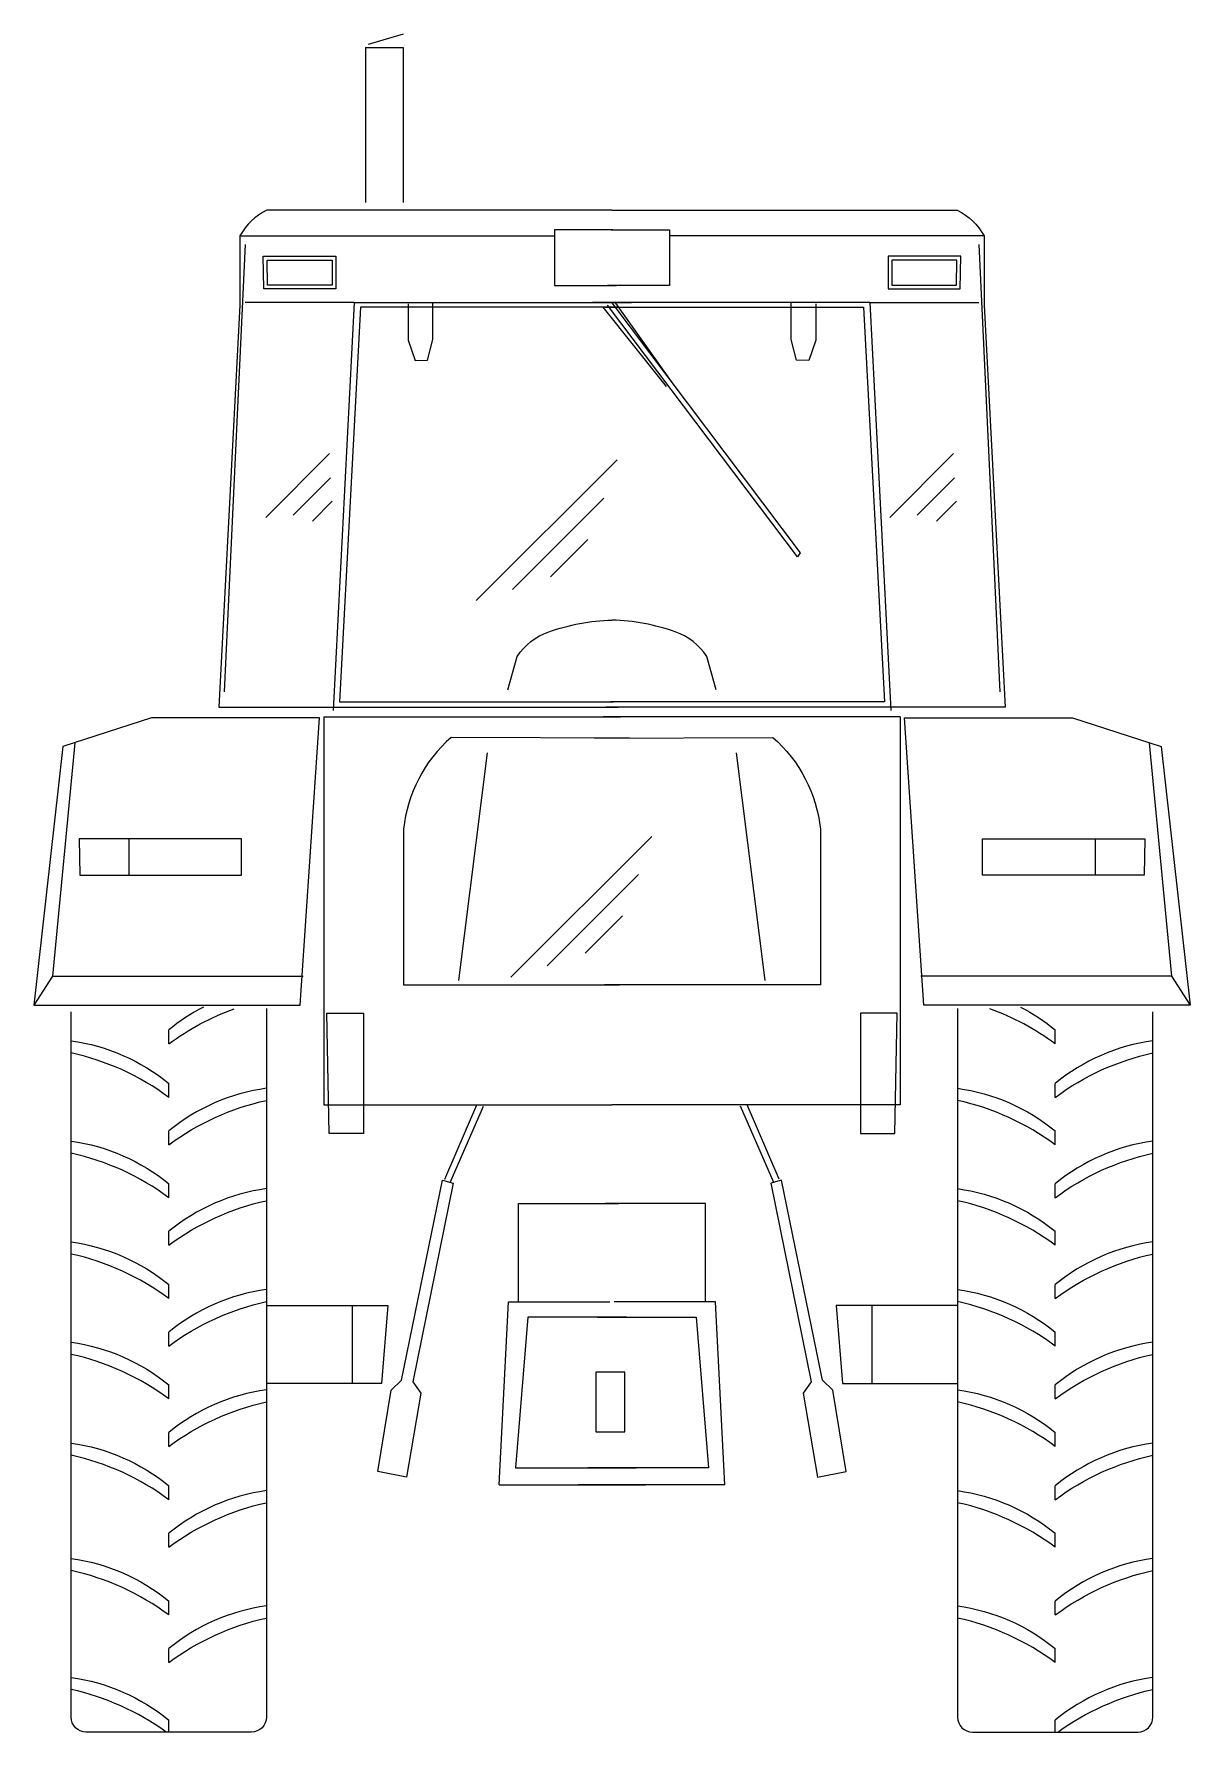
# Model space of a CAD drawing. Header units: metres. Extents: x -1.12 to 1.13, y 0 to 3.3.
import ezdxf

# ---------------------------------------------------------------- set-up
doc = ezdxf.new("R2010")
doc.units = ezdxf.units.M

msp = doc.modelspace()

# ---------------------------------------------------------------- linework, layer by layer
for points in [[(-0.4796, 3.2781), (-0.4796, 2.9766)], [(-0.4796, 3.2781), (-0.4065, 3.2781)], [(-0.4742, 3.2845), (-0.4055, 3.3046)], [(-0.4065, 3.2781), (-0.4065, 2.9766)], [(-0.724, 2.9118), (-0.724, 2.7768), (-0.765, 1.9942), (0.012, 1.9942)], [(0.0014, 2.9233), (-0.1119, 2.9233), (-0.1119, 2.8152), (0.0087, 2.8152)], [(0.724, 2.9118), (0.724, 2.7768), (0.765, 1.9942), (-0.012, 1.9942)], [(-0.0014, 2.9233), (0.1119, 2.9233), (0.1119, 2.8152), (-0.0087, 2.8152)], [(-0.714, 2.8947), (-0.755, 2.0242)], [(0.714, 2.8947), (0.755, 2.0242)], [(-0.5019, 2.7821), (-0.714, 2.7821)], [(-0.5019, 2.7821), (-0.5429, 1.9877)], [(-0.5019, 2.7821), (0.038, 2.7821)], [(-0.3965, 2.7793), (-0.3965, 2.7087), (-0.383, 2.669), (-0.3589, 2.6697), (-0.3487, 2.71), (-0.3487, 2.7815)], [(0.5019, 2.7821), (-0.038, 2.7821)], [(0, 2.7814), (0.3663, 2.2949), (0.3608, 2.2872), (-0.0086, 2.7768)], [(0.007, 2.7806), (0.1187, 2.6234)], [(0.3965, 2.7793), (0.3965, 2.7087), (0.383, 2.669), (0.3589, 2.6697), (0.3487, 2.71), (0.3487, 2.7815)], [(0.5019, 2.7821), (0.5429, 1.9877)], [(0.5019, 2.7821), (0.714, 2.7821)], [(0.0124, 2.7728), (-0.4892, 2.7728), (-0.5302, 2.0051), (0.0026, 2.0051)], [(-0.0179, 2.7729), (0.1055, 2.6188)], [(-0.0124, 2.7728), (0.4892, 2.7728), (0.5302, 2.0051), (-0.0026, 2.0051)], [(-0.674, 2.3635), (-0.5496, 2.4879)], [(0.5405, 2.3635), (0.6649, 2.4879)], [(-0.2641, 2.2018), (0.0101, 2.4758)], [(-0.6207, 2.3684), (-0.548, 2.4411)], [(0.5938, 2.3684), (0.6665, 2.4411)], [(-0.5831, 2.3567), (-0.5443, 2.3954)], [(-0.1938, 2.2236), (-0.0159, 2.4015)], [(0.6314, 2.3567), (0.6702, 2.3954)], [(-0.1198, 2.2483), (-0.0472, 2.3209)], [(-0.5691, 1.974), (-0.8965, 1.974), (-1.069, 1.918), (-1.125, 1.4145), (-0.6068, 1.4145), (-0.5691, 1.974)], [(-0.5606, 1.9755), (-0.5606, 1.2203), (0, 1.2203)], [(-0.5606, 1.9755), (0.0168, 1.9755)], [(0.5606, 1.9755), (-0.0168, 1.9755)], [(0.5606, 1.9755), (0.5606, 1.2203), (0, 1.2203)], [(0.5691, 1.974), (0.8965, 1.974), (1.069, 1.918), (1.125, 1.4145), (0.6068, 1.4145), (0.5691, 1.974)], [(-1.0457, 1.9249), (-1.0891, 1.471), (-1.125, 1.4145)], [(1.0457, 1.9249), (1.0891, 1.471), (1.125, 1.4145)], [(-0.2978, 1.4628), (-0.2421, 1.9058)], [(0.2978, 1.4628), (0.2421, 1.9058)], [(-0.9405, 1.7385), (-0.9405, 1.6678)], [(-0.1967, 1.4689), (0.0774, 1.743)], [(0.9405, 1.7385), (0.9405, 1.6678)], [(-0.1265, 1.4908), (0.0514, 1.6686)], [(-0.0524, 1.5155), (0.0202, 1.5881)], [(-1.0891, 1.471), (-0.601, 1.471)], [(1.0891, 1.471), (0.601, 1.471)], [(-0.8626, 1.3392), (-0.8626, 1.3664)], [(0.8626, 1.3392), (0.8626, 1.3664)], [(-0.8626, 1.2351), (-0.8626, 1.2623)], [(0.8626, 1.2351), (0.8626, 1.2623)], [(-0.3251, 1.0759), (-0.2632, 1.2206)], [(-0.3151, 1.0696), (-0.25, 1.2183)], [(0.3151, 1.0696), (0.25, 1.2183)], [(0.3251, 1.0759), (0.2632, 1.2206)], [(-0.8626, 1.1426), (-0.8626, 1.1698)], [(0.8626, 1.1426), (0.8626, 1.1698)], [(-0.8626, 1.0398), (-0.8626, 1.0671)], [(0.8626, 1.0398), (0.8626, 1.0671)], [(-0.1819, 0.8371), (-0.1819, 1.0287), (0.0126, 1.0287)], [(0.1819, 0.8371), (0.1819, 1.0287), (-0.0126, 1.0287)], [(-0.8626, 0.9473), (-0.8626, 0.9745)], [(0.8626, 0.9473), (0.8626, 0.9745)], [(-0.8626, 0.8436), (-0.8626, 0.8708)], [(0.8626, 0.8436), (0.8626, 0.8708)], [(-0.6727, 0.8301), (-0.49, 0.8301), (-0.4364, 0.8301), (-0.4487, 0.6784), (-0.6727, 0.6784)], [(-0.5054, 0.83), (-0.5054, 0.6795)], [(-0.2199, 0.4811), (-0.2013, 0.8371), (-0.0042, 0.8371)], [(0.2199, 0.4811), (0.2013, 0.8371), (0.0042, 0.8371)], [(0.6727, 0.8301), (0.49, 0.8301), (0.4364, 0.8301), (0.4487, 0.6784), (0.6727, 0.6784)], [(0.5054, 0.83), (0.5054, 0.6795)], [(0.0282, 0.8074), (-0.1635, 0.8074), (-0.188, 0.5144), (0.0469, 0.5144)], [(-0.0282, 0.8074), (0.1635, 0.8074), (0.188, 0.5144), (-0.0469, 0.5144)], [(-0.8626, 0.7511), (-0.8626, 0.7783)], [(0.8626, 0.7511), (0.8626, 0.7783)], [(-0.8626, 0.6483), (-0.8626, 0.6756)], [(0.8626, 0.6483), (0.8626, 0.6756)], [(-0.8626, 0.5558), (-0.8626, 0.583)], [(0.8626, 0.5558), (0.8626, 0.583)], [(-0.8626, 0.4521), (-0.8626, 0.4793)], [(-0.2199, 0.4811), (0.0654, 0.4811)], [(0.2199, 0.4811), (-0.0654, 0.4811)], [(0.8626, 0.4521), (0.8626, 0.4793)], [(-0.8626, 0.3596), (-0.8626, 0.3868)], [(0.8626, 0.3596), (0.8626, 0.3868)], [(-0.8626, 0.2278), (-0.8626, 0.255)], [(0.8626, 0.2278), (0.8626, 0.255)], [(-0.8626, 0.1352), (-0.8626, 0.1625)], [(0.8626, 0.1352), (0.8626, 0.1625)], [(-0.8626, 0), (-0.8626, 0.0233)], [(0.8626, 0), (0.8626, 0.0233)]]:
    msp.add_lwpolyline(points)
for points in [[(0, 2.9614), (-0.6718, 2.9614, 0.158682), (-0.724, 2.9118), (-0.1119, 2.9118)], [(0, 2.9614), (0.6718, 2.9614, -0.158682), (0.724, 2.9118), (0.1119, 2.9118)], [(-0.2027, 2.0282), (-0.1846, 2.0933, -0.16165), (-0.1231, 2.1411, -0.078783), (-0.0004, 2.1639, 2.717813)], [(0.2027, 2.0282), (0.1846, 2.0933, 0.16165), (0.1231, 2.1411, 0.078783), (0.0004, 2.1639, -2.717813)], [(-0.3133, 1.9356, 0.186064), (-0.4059, 1.7573), (-0.4059, 1.454), (0.0148, 1.454)], [(0.0342, 1.9341), (-0.3133, 1.9356, 0.022211)], [(-0.0342, 1.9341), (0.3133, 1.9356, -0.022211)], [(0.3133, 1.9356, -0.186064), (0.4059, 1.7573), (0.4059, 1.454), (-0.0148, 1.454)], [(-0.7014, 0), (-1.0238, 0, -0.414214), (-1.0525, 0.0287), (-1.0525, 1.4017, -0.347223)], [(-0.7952, 1.4106, 0.052568), (-0.8626, 1.3664)], [(-0.8626, 1.3392, -0.072293), (-0.7356, 1.4075, -8.01865)], [(-0.6727, 1.4079), (-0.6727, 0.0287, -0.414214), (-0.7014, 0)], [(0.6727, 1.4079), (0.6727, 0.0287, 0.414214), (0.7014, 0)], [(0.7014, 0), (1.0238, 0, 0.414214), (1.0525, 0.0287), (1.0525, 1.4017, 0.347223)], [(0.8626, 1.3392, 0.072293), (0.7356, 1.4075, 8.01865)], [(0.7952, 1.4106, -0.052568), (0.8626, 1.3664)], [(-1.0525, 1.3453, -0.137319), (-0.8626, 1.2623)], [(1.0525, 1.3453, 0.137319), (0.8626, 1.2623)], [(-0.8626, 1.2351, 0.105214), (-1.0525, 1.3217, 8.01865)], [(0.8626, 1.2351, -0.105214), (1.0525, 1.3217, -8.01865)], [(-0.6727, 1.2528, 0.137319), (-0.8626, 1.1698)], [(-0.8626, 1.1426, -0.105214), (-0.6727, 1.2292, -8.01865)], [(0.6727, 1.2528, -0.137319), (0.8626, 1.1698)], [(0.8626, 1.1426, 0.105214), (0.6727, 1.2292, 8.01865)], [(-1.0525, 1.15, -0.137319), (-0.8626, 1.0671)], [(-0.8626, 1.0398, 0.105214), (-1.0525, 1.1265, 8.01865)], [(1.0525, 1.15, 0.137319), (0.8626, 1.0671)], [(0.8626, 1.0398, -0.105214), (1.0525, 1.1265, -8.01865)], [(-0.6727, 1.0575, 0.137319), (-0.8626, 0.9745)], [(0.6727, 1.0575, -0.137319), (0.8626, 0.9745)], [(-0.8626, 0.9473, -0.105214), (-0.6727, 1.034, -8.01865)], [(0.8626, 0.9473, 0.105214), (0.6727, 1.034, 8.01865)], [(-1.0525, 0.9538, -0.137319), (-0.8626, 0.8708)], [(-0.8626, 0.8436, 0.105214), (-1.0525, 0.9303, 8.01865)], [(1.0525, 0.9538, 0.137319), (0.8626, 0.8708)], [(0.8626, 0.8436, -0.105214), (1.0525, 0.9303, -8.01865)], [(-0.6727, 0.8613, 0.137319), (-0.8626, 0.7783)], [(0.6727, 0.8613, -0.137319), (0.8626, 0.7783)], [(-0.8626, 0.7511, -0.105214), (-0.6727, 0.8378, -8.01865)], [(0.8626, 0.7511, 0.105214), (0.6727, 0.8378, 8.01865)], [(-1.0525, 0.7585, -0.137319), (-0.8626, 0.6756)], [(-0.8626, 0.6483, 0.105214), (-1.0525, 0.735, 8.01865)], [(1.0525, 0.7585, 0.137319), (0.8626, 0.6756)], [(0.8626, 0.6483, -0.105214), (1.0525, 0.735, -8.01865)], [(-0.6727, 0.666, 0.137319), (-0.8626, 0.583)], [(0.6727, 0.666, -0.137319), (0.8626, 0.583)], [(-0.8626, 0.5558, -0.105214), (-0.6727, 0.6425, -8.01865)], [(0.8626, 0.5558, 0.105214), (0.6727, 0.6425, 8.01865)], [(-1.0525, 0.5623, -0.137319), (-0.8626, 0.4793)], [(1.0525, 0.5623, 0.137319), (0.8626, 0.4793)], [(-0.8626, 0.4521, 0.105214), (-1.0525, 0.5388, 8.01865)], [(0.8626, 0.4521, -0.105214), (1.0525, 0.5388, -8.01865)], [(-0.6727, 0.4698, 0.137319), (-0.8626, 0.3868)], [(0.6727, 0.4698, -0.137319), (0.8626, 0.3868)], [(-0.8626, 0.3596, -0.105214), (-0.6727, 0.4463, -8.01865)], [(0.8626, 0.3596, 0.105214), (0.6727, 0.4463, 8.01865)], [(-1.0525, 0.338, -0.137319), (-0.8626, 0.255)], [(1.0525, 0.338, 0.137319), (0.8626, 0.255)], [(-0.8626, 0.2278, 0.105214), (-1.0525, 0.3144, 8.01865)], [(0.8626, 0.2278, -0.105214), (1.0525, 0.3144, -8.01865)], [(-0.6727, 0.2454, 0.137319), (-0.8626, 0.1625)], [(0.6727, 0.2454, -0.137319), (0.8626, 0.1625)], [(-0.8626, 0.1352, -0.105214), (-0.6727, 0.2219, -8.01865)], [(0.8626, 0.1352, 0.105214), (0.6727, 0.2219, 8.01865)], [(-1.0525, 0.1063, -0.137319), (-0.8626, 0.0233)], [(1.0525, 0.1063, 0.137319), (0.8626, 0.0233)], [(-0.8679, 0, 0.101906), (-1.0525, 0.0828, 8.01865)], [(0.8679, 0, -0.101906), (1.0525, 0.0828, -8.01865)]]:
    msp.add_lwpolyline(points, format="xyb")
for points in [[(-0.6787, 2.8719), (-0.5375, 2.8719), (-0.5375, 2.8085), (-0.6775, 2.8085)], [(-0.6712, 2.8646), (-0.5448, 2.8646), (-0.5448, 2.8158), (-0.6702, 2.8158)], [(0.6787, 2.8719), (0.5375, 2.8719), (0.5375, 2.8085), (0.6775, 2.8085)], [(0.6712, 2.8646), (0.5448, 2.8646), (0.5448, 2.8158), (0.6702, 2.8158)], [(-1.0354, 1.6678), (-0.7212, 1.6678), (-0.7212, 1.7385), (-1.0367, 1.7385)], [(1.0354, 1.6678), (0.7212, 1.6678), (0.7212, 1.7385), (1.0367, 1.7385)], [(-0.5549, 1.3988), (-0.4835, 1.3988), (-0.4835, 1.1649), (-0.5505, 1.1649)], [(0.5549, 1.3988), (0.4835, 1.3988), (0.4835, 1.1649), (0.5505, 1.1649)], [(-0.3089, 1.068), (-0.3874, 0.6813), (-0.372, 0.6595), (-0.3999, 0.4959), (-0.4557, 0.507), (-0.4301, 0.6652), (-0.4099, 0.6845), (-0.3298, 1.0743)], [(0.3089, 1.068), (0.3874, 0.6813), (0.372, 0.6595), (0.3999, 0.4959), (0.4557, 0.507), (0.4301, 0.6652), (0.4099, 0.6845), (0.3298, 1.0743)], [(-0.0313, 0.7002), (-0.0313, 0.584), (0.0248, 0.584), (0.0248, 0.7002)]]:
    msp.add_lwpolyline(points, close=True)

doc.saveas('drawing.dxf')
